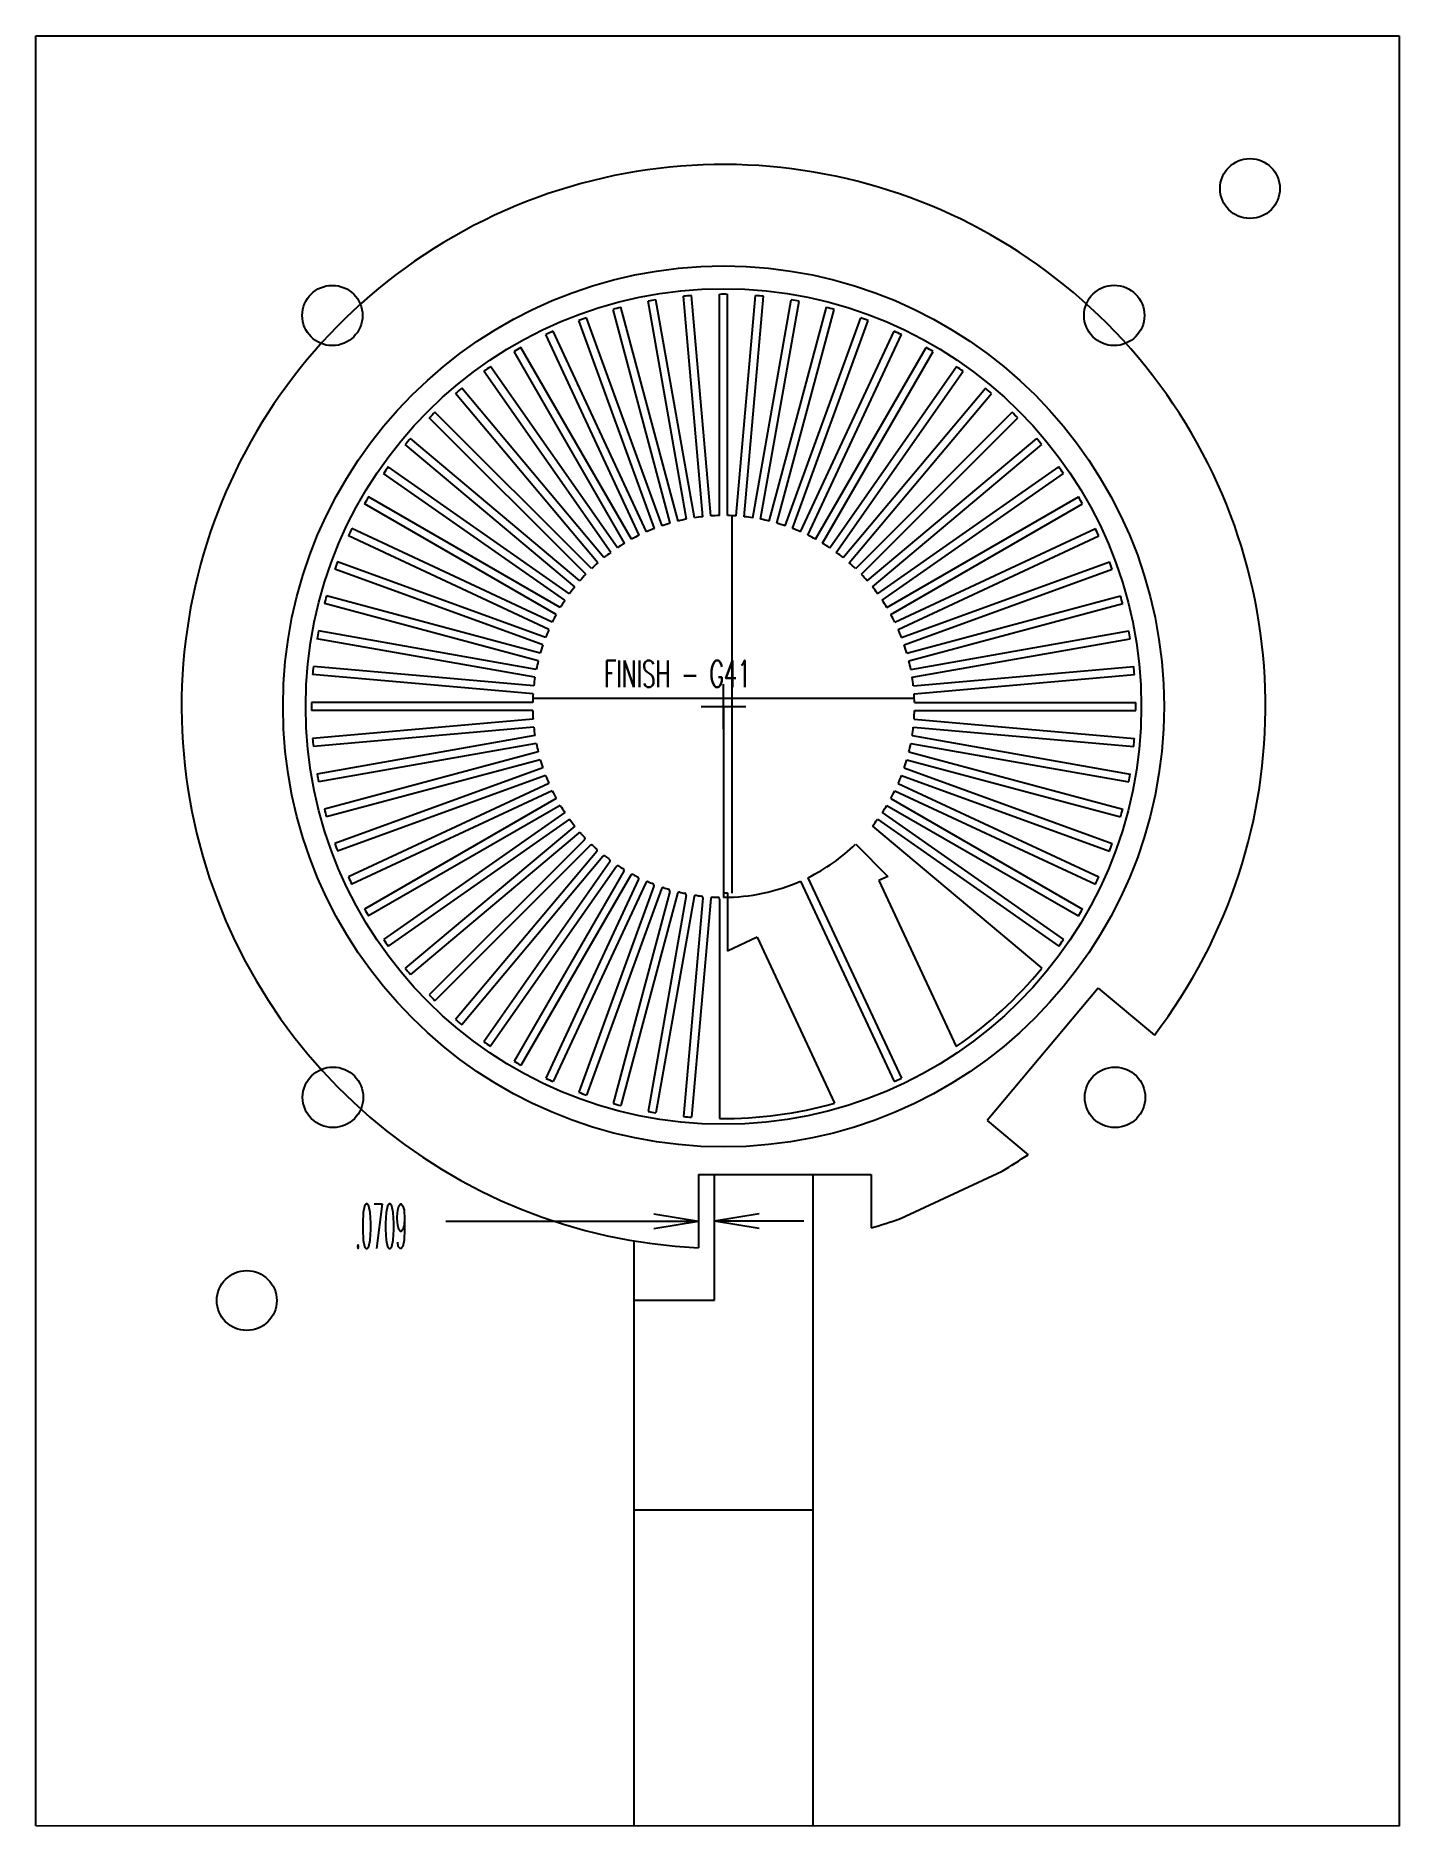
# Model space of a CAD drawing. Header units: inches. Extents: x -3.08 to 3.02, y -5.01 to 3.
import ezdxf
from ezdxf.enums import TextEntityAlignment as Align

# ---------------------------------------------------------------- set-up
doc = ezdxf.new("R2010")
doc.units = ezdxf.units.IN
doc.header["$MEASUREMENT"] = 0
doc.header["$PDMODE"] = 2
doc.header["$PDSIZE"] = 0.1
doc.linetypes.add('Continuous2', pattern=[0])
doc.layers.add('FINISH ID - G41 - 540203', color=1, linetype='Continuous')
doc.layers.add('FIXTURE - 2ND OP', color=1, linetype='Continuous')
doc.styles.add('MCRoman_A0.300000_S0.000000', font='Simplex', dxfattribs={"width": 0.3})
doc.styles.add('MCRoman_A0.588000_S0.000000', font='Simplex', dxfattribs={"width": 0.588})

msp = doc.modelspace()

# ---------------------------------------------------------------- linework, layer by layer
at = {"layer": 'FINISH ID - G41 - 540203', "color": 3, "linetype": 'Continuous2', "lineweight": -3, "true_color": 0x00ff00}
for p, q in [((-0.018, 0.8541), (-0.018, 1.8442)), ((0.018, 0.8541), (0.018, 1.8442)), ((-0.2384, 0.8203), (-0.4947, 1.7767)), ((-0.2037, 0.8296), (-0.4599, 1.786)), ((-0.166, 0.838), (-0.338, 1.813)), ((-0.1306, 0.8442), (-0.3025, 1.8193)), ((-0.0924, 0.8492), (-0.1787, 1.8356)), ((-0.0565, 0.8524), (-0.1428, 1.8387)), ((0.0565, 0.8524), (0.1428, 1.8387)), ((0.0924, 0.8492), (0.1787, 1.8356)), ((0.1306, 0.8442), (0.3025, 1.8193)), ((0.166, 0.838), (0.338, 1.813)), ((0.2037, 0.8296), (0.4599, 1.786)), ((0.2384, 0.8203), (0.4947, 1.7767)), ((-0.309, 0.7964), (-0.6477, 1.7268)), ((-0.2752, 0.8087), (-0.6138, 1.7391)), ((0.2752, 0.8087), (0.6138, 1.7391)), ((0.309, 0.7964), (0.6477, 1.7268)), ((-0.4114, 0.7486), (-0.9065, 1.6061)), ((-0.3773, 0.7664), (-0.7957, 1.6638)), ((-0.3446, 0.7816), (-0.7631, 1.679)), ((0.3446, 0.7816), (0.7631, 1.679)), ((0.3773, 0.7664), (0.7957, 1.6638)), ((0.4114, 0.7486), (0.9065, 1.6061)), ((-0.4426, 0.7306), (-0.9377, 1.5881)), ((0.4426, 0.7306), (0.9377, 1.5881)), ((-0.5046, 0.6893), (-1.0725, 1.5003)), ((-0.4751, 0.7099), (-1.043, 1.521)), ((0.4751, 0.7099), (1.043, 1.521)), ((0.5046, 0.6893), (1.0725, 1.5003)), ((-0.5628, 0.6427), (-1.1992, 1.4011)), ((-0.5352, 0.6658), (-1.1716, 1.4243)), ((0.5352, 0.6658), (1.1716, 1.4243)), ((0.5628, 0.6427), (1.1992, 1.4011)), ((-0.6166, 0.5912), (-1.3167, 1.2913)), ((-0.5912, 0.6166), (-1.2913, 1.3167)), ((0.5912, 0.6166), (1.2913, 1.3167)), ((0.6166, 0.5912), (1.3167, 1.2913)), ((-0.6658, 0.5352), (-1.4243, 1.1716)), ((-0.6427, 0.5628), (-1.4011, 1.1992)), ((0.6427, 0.5628), (1.4011, 1.1992)), ((0.6658, 0.5352), (1.4243, 1.1716)), ((-0.7099, 0.4751), (-1.521, 1.043)), ((-0.6893, 0.5046), (-1.5003, 1.0725)), ((0.6893, 0.5046), (1.5003, 1.0725)), ((0.7099, 0.4751), (1.521, 1.043)), ((-0.7486, 0.4114), (-1.6061, 0.9065)), ((-0.7306, 0.4426), (-1.5881, 0.9377)), ((0.7306, 0.4426), (1.5881, 0.9377)), ((0.7486, 0.4114), (1.6061, 0.9065)), ((-0.7816, 0.3446), (-1.679, 0.7631)), ((-0.7664, 0.3773), (-1.6638, 0.7957)), ((0.7664, 0.3773), (1.6638, 0.7957)), ((0.7816, 0.3446), (1.679, 0.7631)), ((-0.7964, 0.309), (-1.7268, 0.6477)), ((0.7964, 0.309), (1.7268, 0.6477)), ((-0.8087, 0.2752), (-1.7391, 0.6138)), ((0.8087, 0.2752), (1.7391, 0.6138)), ((-0.8203, 0.2384), (-1.7767, 0.4947)), ((0.8203, 0.2384), (1.7767, 0.4947)), ((-0.8296, 0.2037), (-1.786, 0.4599)), ((0.8296, 0.2037), (1.786, 0.4599)), ((-0.838, 0.166), (-1.813, 0.338)), ((0.838, 0.166), (1.813, 0.338)), ((-0.8442, 0.1306), (-1.8193, 0.3025)), ((0.8442, 0.1306), (1.8193, 0.3025)), ((-0.8492, 0.0924), (-1.8356, 0.1787)), ((0.8492, 0.0924), (1.8356, 0.1787)), ((-0.8524, 0.0565), (-1.8387, 0.1428)), ((0.8524, 0.0565), (1.8387, 0.1428)), ((-0.8541, 0.018), (-1.8442, 0.018)), ((0, 0), (0, -0.8543)), ((0.8541, 0.018), (1.8442, 0.018)), ((-0.8541, -0.018), (-1.8442, -0.018)), ((-0.8524, -0.0565), (-1.8387, -0.1428)), ((0.8524, -0.0565), (1.8387, -0.1428)), ((0.8541, -0.018), (1.8442, -0.018)), ((-0.8492, -0.0924), (-1.8356, -0.1787)), ((-0.8442, -0.1306), (-1.8193, -0.3025)), ((0.8442, -0.1306), (1.8193, -0.3025)), ((0.8492, -0.0924), (1.8356, -0.1787)), ((-0.838, -0.166), (-1.813, -0.338)), ((-0.8296, -0.2037), (-1.786, -0.4599)), ((-0.8203, -0.2384), (-1.7767, -0.4947)), ((0.8203, -0.2384), (1.7767, -0.4947)), ((0.8296, -0.2037), (1.786, -0.4599)), ((0.838, -0.166), (1.813, -0.338)), ((-0.8087, -0.2752), (-1.7391, -0.6138)), ((-0.7964, -0.309), (-1.7268, -0.6477)), ((0.7964, -0.309), (1.7268, -0.6477)), ((0.8087, -0.2752), (1.7391, -0.6138)), ((-0.7816, -0.3446), (-1.679, -0.7631)), ((-0.7664, -0.3773), (-1.6638, -0.7957)), ((0.7664, -0.3773), (1.6638, -0.7957)), ((0.7816, -0.3446), (1.679, -0.7631)), ((-0.7486, -0.4114), (-1.6061, -0.9065)), ((-0.7306, -0.4426), (-1.5881, -0.9377)), ((-0.7099, -0.4751), (-1.521, -1.043)), ((0.7099, -0.4751), (1.521, -1.043)), ((0.7306, -0.4426), (1.5881, -0.9377)), ((0.7486, -0.4114), (1.6061, -0.9065)), ((-0.6893, -0.5046), (-1.5003, -1.0725)), ((-0.6658, -0.5352), (-1.4243, -1.1716)), ((0.6658, -0.5352), (1.4243, -1.1716)), ((0.6893, -0.5046), (1.5003, -1.0725)), ((-0.6487, -0.5678), (-1.4011, -1.1992)), ((-0.6222, -0.5967), (-1.3167, -1.2913)), ((-0.5967, -0.6222), (-1.2913, -1.3167)), ((0.5912, -0.6166), (0.7351, -0.7606)), ((-0.5678, -0.6487), (-1.1992, -1.4011)), ((-0.5402, -0.6718), (-1.1716, -1.4243)), ((-0.5091, -0.6957), (-1.0725, -1.5003)), ((-0.4796, -0.7163), (-1.043, -1.521)), ((-0.4465, -0.7374), (-0.9377, -1.5881)), ((-0.4153, -0.7554), (-0.9065, -1.6061)), ((-0.3806, -0.7735), (-0.7957, -1.6638)), ((-0.3479, -0.7887), (-0.7631, -1.679)), ((0.3446, -0.7816), (0.7631, -1.679)), ((0.3773, -0.7664), (0.7957, -1.6638)), ((0.7351, -0.7606), (0.6945, -0.7795)), ((0.6945, -0.7795), (1.0409, -1.5224)), ((-0.3117, -0.8037), (-0.6477, -1.7268)), ((-0.2779, -0.816), (-0.6138, -1.7391)), ((-0.2405, -0.8278), (-0.4947, -1.7767)), ((-0.2057, -0.8371), (-0.4599, -1.786)), ((-0.1674, -0.8456), (-0.338, -1.813)), ((-0.1319, -0.8519), (-0.3025, -1.8193)), ((-0.093, -0.857), (-0.1787, -1.8356)), ((-0.0572, -0.8601), (-0.1428, -1.8387)), ((-0.018, -0.8619), (-0.018, -1.8442)), ((0, -0.8341), (0.018, -0.8341)), ((0.018, -0.8341), (0.018, -1.095)), ((0.1507, -1.0331), (0.018, -1.095)), ((0.1507, -1.0331), (0.4971, -1.776))]:
    msp.add_line(p, q, dxfattribs=at)
at = {"layer": 'FINISH ID - G41 - 540203', "color": 1, "linetype": 'Continuous2', "lineweight": -3, "true_color": 0xff0000}
for p, q in [((0.0373, 0.8534), (0.0373, -0.8359)), ((-0.8534, 0.0373), (0.8534, 0.0373))]:
    msp.add_line(p, q, dxfattribs=at)
at = {"layer": 'FINISH ID - G41 - 540203', "color": 3, "linetype": 'Continuous2', "lineweight": -3, "true_color": 0x00ff00}
for radius, start, end in [(1.8442, 89.44084, 90.5592), (1.8442, 104.44084, 105.5592), (1.8442, 99.44084, 100.5592), (1.8442, 94.44084, 95.5592), (1.8442, 84.44084, 85.5592), (1.8442, 79.44084, 80.5592), (1.8442, 74.44084, 75.5592), (1.8442, 109.44084, 110.5592), (1.8442, 69.44084, 70.5592), (1.8442, 119.44084, 120.5592), (1.8442, 114.44084, 115.5592), (1.8442, 64.44084, 65.5592), (1.8442, 59.44084, 60.5592), (1.8442, 124.44084, 125.5592), (1.8442, 54.44084, 55.5592), (1.8442, 129.44084, 130.5592), (1.8442, 49.44084, 50.5592), (1.8442, 134.44084, 135.5592), (1.8442, 44.44084, 45.5592), (1.8442, 139.44084, 140.5592), (1.8442, 39.44084, 40.5592), (1.8442, 144.44084, 145.5592), (1.8442, 34.44084, 35.5592), (1.8442, 149.44084, 150.5592), (1.8442, 29.44084, 30.5592), (0.8542, 106.20736, 108.7926), (0.8542, 101.20736, 103.7926), (0.8542, 96.20736, 98.7926), (0.8542, 91.20736, 93.7926), (0.8542, 81.20736, 83.7926), (0.8542, 76.20736, 78.7926), (0.8542, 71.20736, 73.7926), (1.8442, 154.44084, 155.5592), (0.8542, 121.20736, 123.7926), (0.8542, 116.20736, 118.7926), (0.8542, 111.20736, 113.7926), (0.8542, 66.20736, 68.7926), (0.8542, 61.20736, 63.7926), (0.8542, 56.20736, 58.7926), (1.8442, 24.44084, 25.5592), (1.8442, 159.44084, 160.5592), (0.8542, 131.20736, 133.7926), (0.8542, 126.20736, 128.7926), (0.8542, 51.20736, 53.7926), (0.8542, 46.20736, 48.7926), (1.8442, 19.44084, 20.5592), (0.8542, 136.20736, 138.7926), (0.8542, 41.20736, 43.7926), (1.8442, 164.44084, 165.5592), (0.8542, 141.20736, 143.7926), (0.8542, 36.20736, 38.7926), (1.8442, 14.44084, 15.5592), (0.8542, 151.20736, 153.7926), (0.8542, 146.20736, 148.7926), (0.8542, 31.20736, 33.7926), (0.8542, 26.20736, 28.7926), (1.8442, 169.44084, 170.5592), (0.8542, 156.20736, 158.7926), (0.8542, 21.20736, 23.7926), (1.8442, 9.44084, 10.5592), (0.8542, 161.20736, 163.7926), (0.8542, 16.20736, 18.7926), (1.8442, 174.44084, 175.5592), (0.8542, 166.20736, 168.7926), (0.8542, 11.20736, 13.7926), (1.8442, 4.44084, 5.5592), (0.8542, 171.20736, 173.7926), (0.8542, 6.20736, 8.7926), (1.8442, 179.44084, 180.5592), (0.8542, 1.20736, 3.7926), (1.8442, 359.44084, 0.5592), (0.8542, 181.20736, 183.7926), (0.8542, 356.20736, 358.7926), (1.8442, 184.44084, 185.5592), (0.8542, 186.20736, 188.7926), (0.8542, 351.20736, 353.7926), (1.8442, 354.44084, 355.5592), (0.8542, 191.20736, 193.7926), (0.8542, 196.20736, 198.7926), (0.8542, 341.20736, 343.7926), (0.8542, 346.20736, 348.7926), (1.8442, 189.44084, 190.5592), (0.8542, 201.20736, 203.7926), (0.8542, 336.20736, 338.7926), (1.8443, 349.44084, 350.5592), (0.8542, 206.20736, 208.7926), (0.8542, 331.20736, 333.7926), (1.8442, 194.44084, 195.5592), (0.8542, 211.20736, 213.7926), (0.8542, 326.20736, 328.7926), (1.8442, 344.44084, 345.5592), (0.8542, 216.20736, 218.7926), (0.8542, 321.20736, 323.7926), (1.8442, 199.44084, 200.5592), (0.8542, 221.72793, 223.27204), (0.8542, 226.72793, 228.27204), (0.8542, 296.20738, 313.79257), (1.8442, 339.44084, 340.5592), (0.8542, 231.72793, 233.27204), (0.8542, 236.72793, 238.27204), (1.8442, 204.44084, 205.5592), (0.8542, 241.72793, 243.27204), (0.8542, 246.72793, 248.27204), (0.8542, 270, 293.79261), (1.8442, 334.44084, 335.5592), (0.8542, 251.72793, 253.27204), (0.8542, 256.72793, 258.27204), (0.8542, 261.72793, 263.27204), (0.8542, 266.72793, 268.27204), (1.8442, 209.44084, 210.5592), (1.8442, 329.44084, 330.5592), (1.8442, 214.44084, 215.5592), (1.8442, 324.44084, 325.5592), (1.8442, 219.44084, 220.5592), (1.8442, 304.3619, 320.5592), (1.8442, 224.44084, 225.5592), (1.8442, 229.44084, 230.5592), (1.8442, 234.44084, 235.5592), (1.8442, 239.44084, 240.5592), (1.8442, 244.44084, 245.5592), (1.8442, 294.44079, 295.5593), (1.8442, 249.44084, 250.5592), (1.8442, 254.44084, 255.5592), (1.8442, 259.44084, 260.5592), (1.8442, 264.44084, 265.5592), (1.8442, 269.44084, 285.63826)]:
    msp.add_arc((0, 0), radius, start, end, dxfattribs=at)
at = {"layer": 'FINISH ID - G41 - 540203', "color": 1, "linetype": 'Continuous2', "lineweight": -3, "true_color": 0xff0000}
for centre, radius, start, end in [((0, 0), 0.8542, 86.20736, 88.7926), ((0, 0), 0.8542, 176.20736, 178.7926), ((-0.6435, -0.5739), 0.008, 41.72793, 129.99998), ((-0.6278, -0.591), 0.008, 315.00012, 43.27204), ((-0.591, -0.6278), 0.008, 46.72793, 134.99998), ((-0.5739, -0.6435), 0.008, 320.00012, 48.27204), ((-0.5341, -0.6769), 0.008, 51.72793, 139.99998), ((-0.5156, -0.6911), 0.008, 325.00012, 53.27204), ((-0.473, -0.7209), 0.008, 56.72793, 144.99998), ((-0.4534, -0.7334), 0.008, 330.00012, 58.27204), ((-0.4084, -0.7594), 0.008, 61.72793, 149.99998), ((-0.3878, -0.7701), 0.008, 335.00012, 63.27204), ((-0.3407, -0.7921), 0.008, 66.72793, 154.99998), ((-0.3192, -0.801), 0.008, 340.00012, 68.27204), ((-0.2703, -0.8188), 0.008, 71.72793, 159.99998), ((-0.2482, -0.8258), 0.008, 345.00012, 73.27204), ((-0.198, -0.8392), 0.008, 76.72793, 164.99998), ((-0.1753, -0.8442), 0.008, 350.00012, 78.27204), ((-0.1241, -0.8533), 0.008, 81.72793, 169.99998), ((-0.101, -0.8563), 0.008, 355.00012, 83.27204), ((-0.0492, -0.8608), 0.008, 86.72793, 174.99998), ((-0.026, -0.8619), 0.008, 0.00012, 88.27204)]:
    msp.add_arc(centre, radius, start, end, dxfattribs=at)
at = {"layer": 'FIXTURE - 2ND OP', "color": 5, "linetype": 'Continuous2', "lineweight": -3, "true_color": 0x0000ff}
for p, q in [((-3.0768, -5.0099, -0.1379), (-3.0775, 3.0011, -0.1379)), ((-3.0775, 3.0011), (3.0233, 3.0011)), ((3.0233, 3.0011, -0.1376), (3.0225, -5.0109, -0.1376)), ((0.4007, -5.0105, 0.0055), (0.4007, -2.095, 0.0055)), ((-0.4012, -2.3916, -0.0003), (-0.4012, -5.0105, -0.0003)), ((3.0225, -5.0109, -0.138), (-3.0768, -5.0099, -0.138))]:
    msp.add_line(p, q, dxfattribs=at)
at = {"layer": 'FIXTURE - 2ND OP', "color": 1, "linetype": 'Continuous2', "lineweight": -3, "true_color": 0xff0000}
for p, q in [((1.6769, -1.2608), (1.18, -1.853)), ((1.6769, -1.2608), (1.9277, -1.4713)), ((1.18, -1.853), (1.3624, -2.0061)), ((0.7921, -2.292), (1.2466, -2.08)), ((-0.112, -2.095), (0.661, -2.095)), ((-0.112, -2.095), (-0.112, -2.4224)), ((-0.0411, -2.657), (-0.0411, -2.095)), ((0.661, -2.095), (0.661, -2.3332)), ((-1.2424, -2.3036), (-0.112, -2.3036)), ((-0.312, -2.2703), (-0.112, -2.3036)), ((-0.312, -2.2703), (-0.112, -2.3036)), ((-0.312, -2.2703), (-0.112, -2.3036)), ((-0.312, -2.2703), (-0.112, -2.3036)), ((-0.312, -2.3369), (-0.112, -2.3036)), ((-0.312, -2.3369), (-0.112, -2.3036)), ((-0.312, -2.3369), (-0.112, -2.3036)), ((-0.312, -2.3369), (-0.112, -2.3036)), ((-0.112, -2.2724), (-0.112, -2.2724)), ((0.1589, -2.2703), (-0.0411, -2.3036)), ((0.1589, -2.2703), (-0.0411, -2.3036)), ((0.1589, -2.2703), (-0.0411, -2.3036)), ((0.1589, -2.2703), (-0.0411, -2.3036)), ((0.1589, -2.3369), (-0.0411, -2.3036)), ((0.1589, -2.3369), (-0.0411, -2.3036)), ((0.3589, -2.3036), (-0.0411, -2.3036)), ((0.1589, -2.3369), (-0.0411, -2.3036)), ((0.1589, -2.3369), (-0.0411, -2.3036)), ((-0.4012, -2.657), (-0.0411, -2.657)), ((-0.4012, -3.595), (0.4007, -3.595))]:
    msp.add_line(p, q, dxfattribs=at)
at = {"layer": 'FIXTURE - 2ND OP', "color": 5, "linetype": 'Continuous2', "lineweight": -3, "true_color": 0x0000ff}
for centre, radius in [((2.3556, 2.3176, -0.0472), 0.1339), ((0, 0), 1.9712), ((-1.7505, 1.7495, 0.0335), 0.1349), ((-0.0003, -0.0001, -0.5217), 1.8696), ((1.7482, 1.7497, -0.0554), 0.1351), ((-1.7479, -1.7491, -0.0158), 0.1355), ((1.7515, -1.7494, -0.0189), 0.1353), ((-2.1336, -2.6586, -0.0284), 0.134)]:
    msp.add_circle(centre, radius, dxfattribs=at)
at = {"layer": 'FIXTURE - 2ND OP', "color": 1, "linetype": 'Continuous2', "lineweight": -3, "true_color": 0xff0000}
for start, end in [(322.64718, 267.35282), (300.93537, 304.18231), (285.81769, 289.06463)]:
    msp.add_arc((0, 0), 2.425, start, end, dxfattribs=at)
at = {"layer": 'FIXTURE - 2ND OP', "color": 5, "linetype": 'Continuous2', "lineweight": -3, "true_color": 0x0000ff}
msp.add_point((0, 0), dxfattribs=at)

# ---------------------------------------------------------------- texts
at = {"layer": 'FINISH ID - G41 - 540203', "color": 4, "linetype": 'Continuous2', "lineweight": -3, "true_color": 0x00ffff, "style": 'MCRoman_A0.588000_S0.000000', "width": 0.588}
msp.add_text('FINISH - G41', height=0.12, dxfattribs=at).set_placement((-0.5341, 0.086))
at = {"layer": 'FIXTURE - 2ND OP', "color": 1, "linetype": 'Continuous2', "lineweight": -3, "true_color": 0xff0000, "style": 'MCRoman_A0.300000_S0.000000', "width": 0.3}
msp.add_text('.0709', height=0.2, dxfattribs=at).set_placement((-1.5326, -2.3262), align=Align.MIDDLE_CENTER)

doc.saveas('drawing.dxf')
